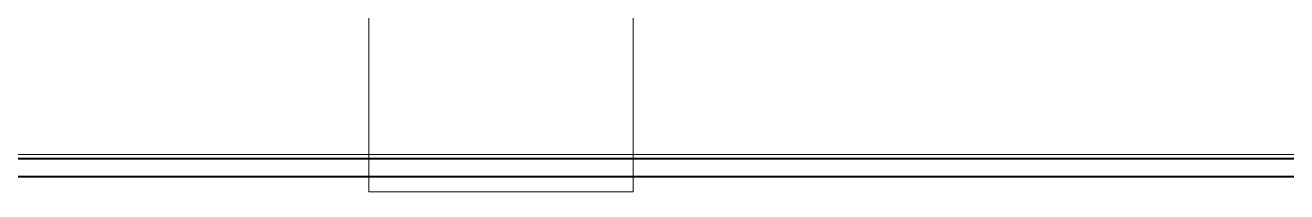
# Model space of a CAD drawing. Header units: millimetres. Extents: x -41310 to 13905, y 1865 to 89610.
# Drawn here: x 8248.1 to 8672.9, y 4315.3 to 4371.3 of the extents above; entities that cross this region are included whole.
import ezdxf

# ---------------------------------------------------------------- set-up
doc = ezdxf.new("R2010")
doc.units = ezdxf.units.MM
doc.layers.add('1粗实线', color=4, linetype='Continuous', lineweight=40)
doc.layers.add('1轮廓实线层', color=7, linetype='Continuous', lineweight=0)

msp = doc.modelspace()

# ---------------------------------------------------------------- linework, layer by layer
at = {"layer": '1粗实线', "ltscale": 2, "extrusion": (-0.004685, -0.017452, 0.999837)}
for p, q in [((9339.36, 4326.32, 119.28), (8127.37, 4326.32, 113.6)), ((9333.36, 4320.32, 119.15), (8133.37, 4320.32, 113.53))]:
    msp.add_line(p, q, dxfattribs=at)
at = {"layer": '1轮廓实线层', "extrusion": (-0.004685, -0.017452, 0.999837)}
for p, q in [((8363.82, 5007.41, 126.6), (8363.87, 4315.32, 114.52)), ((8452.87, 4315.32, 114.94), (8452.82, 5007.41, 127.02)), ((8363.87, 4315.32, 114.52), (8452.87, 4315.32, 114.94))]:
    msp.add_line(p, q, dxfattribs=at)
at = {"layer": '1轮廓实线层', "ltscale": 2, "extrusion": (-0.004685, -0.017452, 0.999837)}
msp.add_line((9340.86, 4327.82, 119.32), (8125.87, 4327.82, 113.62), dxfattribs=at)

doc.saveas('drawing.dxf')
